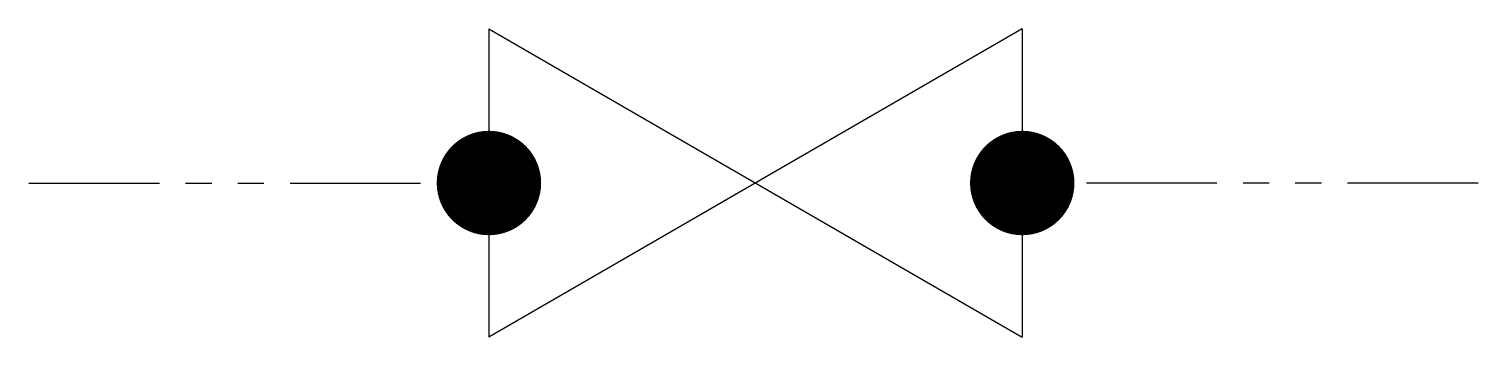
# Model space of a CAD drawing. Extents: x -21054.1 to -21019.4, y -11834.5 to -11827.2.
import ezdxf

# ---------------------------------------------------------------- set-up
doc = ezdxf.new("R2010")
doc.units = 0
doc.header["$MEASUREMENT"] = 0
doc.linetypes.add('PHANTOM2', pattern=[1.25, 0.625, -0.125, 0.125, -0.125, 0.125, -0.125])
doc.layers.get('0').update_dxf_attribs({"color": 3, "linetype": 'CONTINUOUS'})

msp = doc.modelspace()

# ---------------------------------------------------------------- linework, layer by layer
at = {"color": 2}
for p, q in [((-21043.07, -11827.161), (-21030.304, -11834.531)), ((-21030.304, -11827.161), (-21043.07, -11834.531)), ((-21043.07, -11827.161), (-21043.07, -11834.531)), ((-21030.304, -11827.161), (-21030.304, -11834.531))]:
    msp.add_line(p, q, dxfattribs=at)
at = {"color": 1, "linetype": 'PHANTOM2', "ltscale": 5}
for p, q in [((-21054.08, -11830.846), (-21044.301, -11830.846)), ((-21019.394, -11830.846), (-21029.052, -11830.846))]:
    msp.add_line(p, q, dxfattribs=at)
at = {"color": 7, "const_width": 1.25}
for points in [[(-21043.695, -11830.846, 1), (-21042.445, -11830.846, 1)], [(-21030.929, -11830.846, 1), (-21029.679, -11830.846, 1)]]:
    msp.add_lwpolyline(points, format="xyb", close=True, dxfattribs=at)

doc.saveas('drawing.dxf')
